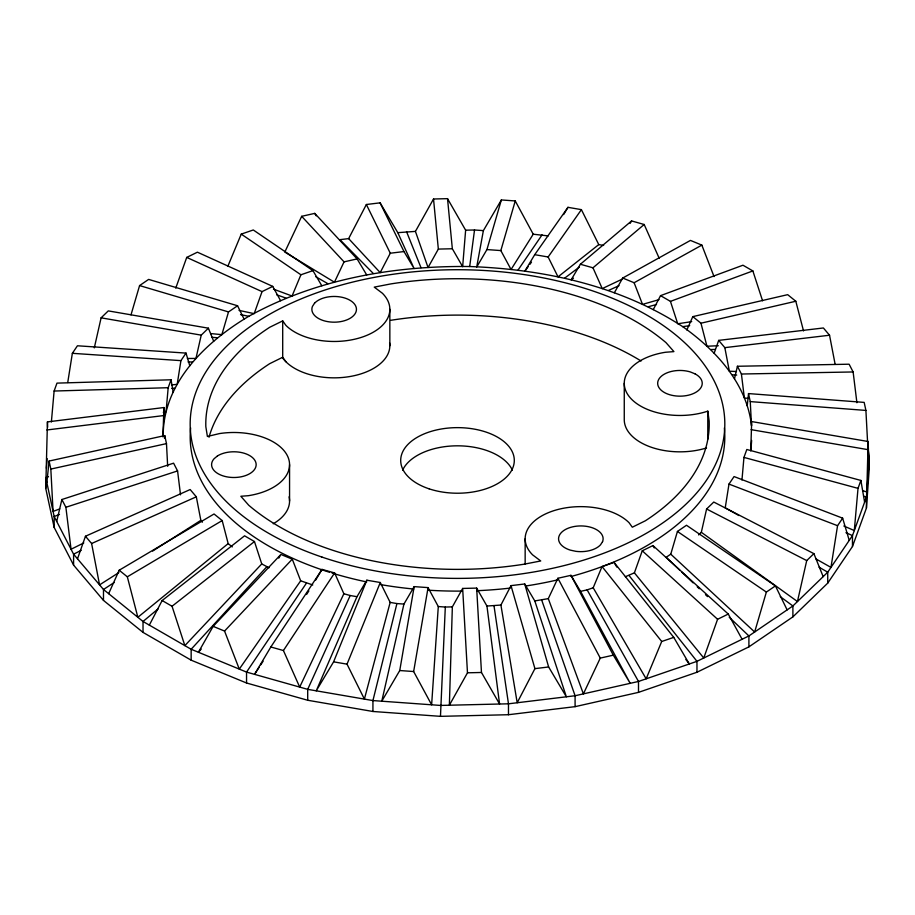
<?xml version="1.0" encoding="UTF-8"?>
<svg xmlns="http://www.w3.org/2000/svg" width="915" height="915" viewBox="0 0 915 915"><rect width="100%" height="100%" fill="white"/><g stroke="black" fill="none" stroke-linecap="round" stroke-linejoin="round"><path stroke-width="1.37" d="M164.323 419.779L163.899 407.541L47.443 421.895L45.75 488.45L54.168 527.44L73.589 565.104L103.487 600.412L143.026 632.391L191.155 660.173L246.547 683.002L307.703 700.261L372.931 711.481L440.47 716.342L508.477 714.718L575.089 706.655L638.498 692.369L696.967 672.25L748.905 646.859L792.893 616.87L827.732 583.118L852.471 546.507L866.436 508.042L869.25 468.789L869.25 457.866L867.855 447.126M162.939 436.913L163.899 407.541M750.735 450.946L751.684 421.575L868.129 441.499L868.884 463.013M868.129 441.499L866.802 491.996L862.754 490.657M462.658 588.437L452.353 606.874L449.368 705.213L467.474 672.811L462.658 588.437L476.658 588.105L486.952 606.05L499.567 704.012L481.473 672.479L476.658 588.105M452.353 606.874L445.308 607.045L440.47 716.342M428.071 587.613L438.296 606.542L431.628 704.79L413.649 671.53L428.071 587.613L414.163 586.618L403.938 604.072L381.772 701.199L399.752 670.535L414.163 586.618M46.413 468.251L47.111 458.598M45.75 488.45L46.253 481.439M163.179 435.757C163.11 382.527 206.081 341.695 248.8 316.293C315.938 279.132 393.599 265.59 469.692 266.528C544.025 269.216 619.73 285.594 682.727 326.655C716.01 350.285 746.743 383.488 751.524 425.692L750.254 401.605L748.516 393.576L864.172 402.394L865.91 410.423L867.546 441.476M750.963 449.791L751.638 440.47M869.25 457.866L866.436 497.131L866.436 508.042M447.526 198.658L465.632 230.191L462.647 266.688L452.342 248.754L447.526 198.658L433.527 199.001L415.433 231.392L428.048 267.523L438.342 249.086L433.527 199.001M51.377 421.987L54.111 391.037L56.982 383.122L171.048 379.782L173.164 392.146M171.048 379.782L168.177 387.708L166.061 411.716L163.27 412.23M741.962 480.009L743.952 457.409L746.823 449.494L860.889 480.444L864.606 502.163M860.889 480.444L858.018 488.358L854.301 530.563L843.836 525.988M46.848 482.64L49.09 461.057L164.746 435.586L166.484 443.615L167.674 466.295M164.46 438.319L164.746 435.586M747.246 405.86L748.516 393.576M469.692 266.528L474.53 229.985L483.372 230.614L501.351 199.95L515.248 200.945L533.228 234.206L548.165 235.887M67.744 382.504L72.354 353.316L77.443 345.779L186.019 353.099L189.771 365.737M186.019 353.099L180.93 360.636L177.178 384.369L171.54 384.906M849.234 540.388L842.646 518.165L734.07 476.566L728.981 484.092L725.229 507.825L738.92 515.534M842.646 518.165L837.557 525.702L830.969 567.403L816.043 558.996M483.372 230.614L476.704 267.031L486.929 249.578L501.351 199.95M94.302 347.872L101.108 317.837L108.279 310.894L208.403 328.188L213.675 341.272M208.403 328.188L201.231 335.142L195.947 358.44L187.392 358.474M698.614 534.932L701.325 532.301L706.597 509.003L713.769 502.049L813.893 553.644L823.168 576.622M813.893 553.644L806.721 560.586L797.445 601.532L701.325 532.301M56.707 521.459L61.877 499.521L173.587 463.173L177.579 470.928L180.518 494.821M734.482 378.753L737.421 366.263L849.12 364.204L853.123 371.959L856.909 402.749M403.938 604.072L396.927 603.568L372.931 700.57L372.931 711.481M380.285 582.512L390.167 602.402L364.387 699.094L347.025 664.153L380.285 582.512L366.858 580.202L356.976 596.694L316.235 690.825L333.598 661.842L366.858 580.202M533.228 234.206L511.062 269.502L500.837 250.573L515.248 200.945M130.994 314.874L139.583 285.583L148.63 279.407L237.568 305.759L244.236 319.404M237.568 305.759L228.51 311.924L221.853 334.65L210.633 333.563M679.639 570.056L666.2 557.281L670.764 554.17L677.432 531.443L686.49 525.267L775.417 585.897L787.129 609.882M775.417 585.897L766.37 592.074L754.658 632.013L670.764 554.17M77.501 558.813L85.461 536.247L190.171 489.548L196.313 496.811L200.843 520.349L202.398 522.179M714.158 353.213L718.687 340.38L823.386 327.97L829.539 335.233L835.109 364.181M175.76 288.133L186.729 257.412L197.411 252.185L272.739 286.395L280.608 300.738M272.739 286.395L262.045 291.622L254.187 313.651L239.032 310.391M625.368 576.725L634.392 572.836L642.261 550.796L652.955 545.569L728.271 614.057L742.099 639.265M728.271 614.057L717.589 619.283L703.761 658.011L634.392 572.836M227.835 266.288L241.251 234.114L253.283 229.974L312.953 270.634L321.806 285.777M312.953 270.634L300.909 274.775L292.057 296.014L273.471 289.129M580.556 591.353L630.195 683.322L613.313 655.163L600.263 658.102L583.393 693.867L548.291 598.627L557.898 578.269L570.949 575.329L580.556 591.353L587.133 589.878L593.195 587.785L602.047 566.557L614.091 562.416L673.749 637.366L689.304 663.97L685.861 659.486M673.749 637.366L661.717 641.495L646.15 678.816L593.195 587.785M108.656 593.686L119.19 570.228L214.041 513.99L222.185 520.566L228.167 543.601L232.273 546.918M686.833 329.972L692.815 316.624L787.678 294.664L795.81 301.252L803.53 330.933M356.976 596.694L350.205 595.528L307.703 689.35L307.703 700.261M357.102 258.922L314.737 213.378L301.687 216.317L284.805 252.083L334.444 282.209L344.051 261.862L357.102 258.922L366.709 274.946M270.829 646.985L322.023 569.393L334.604 572.939L343.868 593.744L299.697 687.096L283.421 650.531L270.829 646.985L254.553 674.355L259.208 667.207M373.286 273.459L339.911 239.673L348.638 238.609L366.366 204.503L380.08 202.844L397.808 232.662L414.083 268.518L403.995 251.556L380.08 202.844M366.366 204.503L390.282 253.215L380.194 272.624L348.638 238.609M511.005 585.634L534.92 668.636L517.192 702.743L500.917 605.044L511.005 585.634L524.718 583.976L534.806 600.938L566.362 696.795L548.634 666.978L524.718 583.976M149.328 625.117L162.138 600.537L244.557 535.824L254.462 541.543L261.747 563.937L269.044 567.769M653.253 309.636L660.538 295.648L742.957 265.213L752.862 270.932L762.572 300.795M312.758 584.96L300.669 580.808L292.274 559.157L280.882 554.456L213.149 626.363L198.406 652.246L201.254 649.055M278.778 558.139L280.184 555.679M614.331 292.766L622.726 278.034L690.448 240.416L701.851 245.117L714.043 276.593M315.606 580.167L322.023 569.393M659.28 258.442L644.171 224.495L631.579 220.938L580.396 264.252L571.132 279.83L573.465 278.171M630.172 223.329L631.579 220.938M603.637 245.426L598.765 244.591L581.402 209.638L567.975 207.328L534.715 254.679L524.833 271.172L528.161 266.665M563.629 214.579L567.975 207.328M260.764 664.816L263.097 661.248M306.548 594.498L308.881 590.918M283.421 650.531L334.604 572.939M306.411 583.175L246.547 672.09L246.547 683.002M518.073 270.005L542.069 234.846M300.669 580.808L239.295 669.105L224.552 631.064L213.149 626.363M598.765 244.591L558.024 276.868L548.142 256.989L581.402 209.638M529.831 264.424L531.489 262.17M266.745 566.82L191.155 649.261L191.155 660.173M261.747 563.937L184.853 645.624L172.043 606.256L162.138 600.537M224.552 631.064L292.274 559.157M580.396 264.252L592.977 267.809L644.171 224.495M158.272 608.75L143.026 621.479L143.026 632.391M228.167 543.601L137.856 617.293L127.322 576.805L119.19 570.228M172.043 606.256L254.462 541.543M564.795 278.034L579.332 267.1M114.249 582.478L103.487 589.489L103.487 600.412M118.859 572.584L99.563 584.868L91.614 543.51L85.461 536.247M152.622 551.07L200.843 520.349M127.322 576.805L222.185 520.566M622.726 278.034L634.118 282.735L701.851 245.117M81.195 550.327L73.589 554.193L73.589 565.104M83.78 542.927L71.05 549.263L65.88 507.276L61.877 499.521M282.701 320.891L269.685 327.296A251.717 145.325 0 0 0 205.829 426.653L207.396 436.466L219.451 433.584A55.689 32.151 0 0 1 287.665 456.322A55.689 32.151 0 0 1 248.285 495.701L240.839 496.262L248.731 505.24A251.717 145.325 0 0 0 524.226 564.178L540.719 560.964L532.61 554.867A55.689 32.151 0 0 1 553.003 510.947A55.689 32.151 0 0 1 629.074 522.717L632.299 527.212L645.361 520.784A251.717 145.325 0 0 0 709.159 421.014L707.787 411.155A55.689 32.151 0 0 1 628.491 395.612A55.689 32.151 0 0 1 665.537 352.252L673.932 351.612L666.029 342.656A251.717 145.325 0 0 0 390.751 283.925L374.258 287.127L382.39 293.246A55.689 32.151 0 0 1 361.997 337.166A55.689 32.151 0 0 1 285.926 325.397L282.701 320.891L282.701 357.262L285.926 361.768M282.701 357.262L269.685 363.678A251.717 145.325 0 0 0 209.009 437.244M622.486 279.018L602.242 288.602L592.977 267.809M608.589 290.398L618.998 285.686M91.614 543.51L196.313 496.811M59.498 514.447L54.168 516.529L54.168 527.44M59.738 508.889L53.07 511.428L50.828 469.075L49.09 461.057M660.538 295.648L670.443 301.367L752.862 270.932M65.88 507.276L177.579 470.928M48.472 476.749L45.75 477.538L54.168 516.529L73.589 554.193L103.487 589.489L143.026 621.479L191.155 649.261L246.547 672.09L307.703 689.35L372.931 700.57L440.47 705.431L508.477 703.807L575.089 695.743L638.498 681.458L696.967 661.339L748.905 635.936L792.893 605.959L827.732 572.195L852.471 535.595L866.436 497.131L863.737 496.216M658.972 299.663L642.513 304.386L634.118 282.735M648.255 306.754L656.501 304.501M692.815 316.624L700.959 323.201L795.81 301.252M534.806 600.938L548.291 598.627M50.828 469.075L166.484 443.615M691.694 321.634L677.729 323.773L670.443 301.367M682.727 326.655L689.704 325.66M46.871 429.981L163.316 415.616M397.808 232.662L415.433 231.392M390.282 253.215L403.995 251.556M486.952 606.05L500.917 605.044M534.92 668.636L548.634 666.978M718.687 340.38L724.829 347.643L829.539 335.233M171.78 388.452L174.616 388.166M718.309 345.721L706.952 346.236L700.959 323.201M711.058 349.553L715.301 349.404M54.111 391.037L168.177 387.708M465.632 230.191L474.53 229.985M438.342 249.086L452.342 248.754M467.474 672.811L481.473 672.479M737.421 366.263L741.413 374.018L853.123 371.959M188.078 361.997L192.333 361.94M736.472 371.536L729.358 371.181L724.829 347.643M732.457 374.841L736.712 375.093M72.354 353.316L180.93 360.636M486.929 249.578L500.837 250.573M438.296 606.542L445.308 607.045M399.752 670.535L413.649 671.53M750.254 401.605L865.91 410.423M211.605 337.269L217.29 337.761M748.573 398.505L744.352 397.911L741.413 374.018M534.715 254.679L548.142 256.989M751.101 429.65L867.557 449.574M390.167 602.402L396.927 603.568M333.598 661.842L347.025 664.153M101.108 317.837L201.231 335.142M240.531 314.611L248.8 316.293M743.952 457.409L858.018 488.358M343.868 593.744L350.205 595.528M139.583 285.583L228.51 311.924M276.662 294.802L285.995 298.096M728.981 484.092L837.557 525.702M845.952 532.679L852.471 535.595L852.471 546.507M186.729 257.412L262.045 291.622M706.597 509.003L806.721 560.586M819.074 567.209L827.732 572.195L827.732 583.118M315.641 276.616L327.867 283.696M241.251 234.114L300.909 274.775M677.432 531.443L766.37 592.074M780.278 596.66L792.893 605.959L792.893 616.87M642.261 550.796L717.589 619.283M681.709 572.024L693.078 582.844M697.219 586.778L699.289 588.745M705.488 594.647L707.558 596.614M729.255 617.259L748.905 635.936L748.905 646.859M301.687 216.317L344.051 261.862M602.047 566.557L661.717 641.495M629.005 575.466L696.967 661.339L696.967 672.25M314.737 213.378L316.201 215.826M614.091 562.416L616.813 567.071M587.133 589.878L638.498 681.458L638.498 692.369M652.955 545.569L654.259 547.959M570.949 575.329L613.313 655.163M557.898 578.269L600.263 658.102M406.523 231.609L420.991 267.683M541.714 600.103L575.089 695.743L575.089 706.655M868.644 465.998L869.25 468.789M494.009 605.879L508.477 703.807L508.477 714.718M47.443 421.895L47.637 427.282M707.787 411.155L707.787 439.143M624.259 383.316L624.259 419.688A55.689 32.151 0 0 0 706.529 447.938M525.153 538.786L525.153 563.972M389.847 309.316L389.847 345.698M289.563 464.648L289.563 501.02M389.63 342.896A55.689 32.151 0 0 1 346.876 376.991A55.689 32.151 0 0 1 282.312 357.433M402.634 470.127A56.799 32.791 0 0 1 457.5 445.822A56.799 32.791 0 0 1 512.366 470.127M724.371 427.968A267.306 154.326 0 0 1 571.097 576.484M557.738 579.847A267.306 154.326 0 0 1 525.942 585.966M510.101 588.093A267.306 154.326 0 0 1 476.795 590.713M462.006 591.09A267.306 154.326 0 0 1 428.414 590.198M413.752 589.031A267.306 154.326 0 0 1 380.571 584.582M366.721 581.94A267.306 154.326 0 0 1 332.099 573.076M329.537 572.275A267.306 154.326 0 0 1 190.629 427.923M390.751 320.307A251.717 145.325 0 0 1 641.072 360.99M289.083 496.822A55.689 32.151 0 0 1 273.253 523.757M602.562 541.634L600.549 544.791A22.28 12.856 0 0 1 575.912 551.333L570.457 550.167A22.28 12.856 0 0 1 560.312 533.8A22.28 12.856 0 0 1 587.659 526.548A22.28 12.856 0 0 1 602.562 541.634M314.52 303.242L312.461 306.388A22.28 12.856 0 0 0 338.722 321.908A22.28 12.856 0 0 0 351.989 301.607A22.28 12.856 0 0 0 314.52 303.242M217.438 455.956L214.11 458.712A22.28 12.856 0 0 0 232.913 477.493A22.28 12.856 0 0 0 254.45 459.719A22.28 12.856 0 0 0 217.438 455.956M694.988 373.823L690.219 371.902A22.28 12.856 0 0 0 657.691 382.756A22.28 12.856 0 0 0 688.48 395.188A22.28 12.856 0 0 0 694.988 373.823M429.101 488.827A56.799 32.791 0 0 0 514.299 460.428A56.799 32.791 0 0 0 429.101 432.029A56.799 32.791 0 0 0 429.101 488.827M321.92 557.063A267.306 154.326 0 0 0 724.806 425.338A267.306 154.326 0 0 0 325.774 289.758A267.306 154.326 0 0 0 321.92 557.063"/></g></svg>
